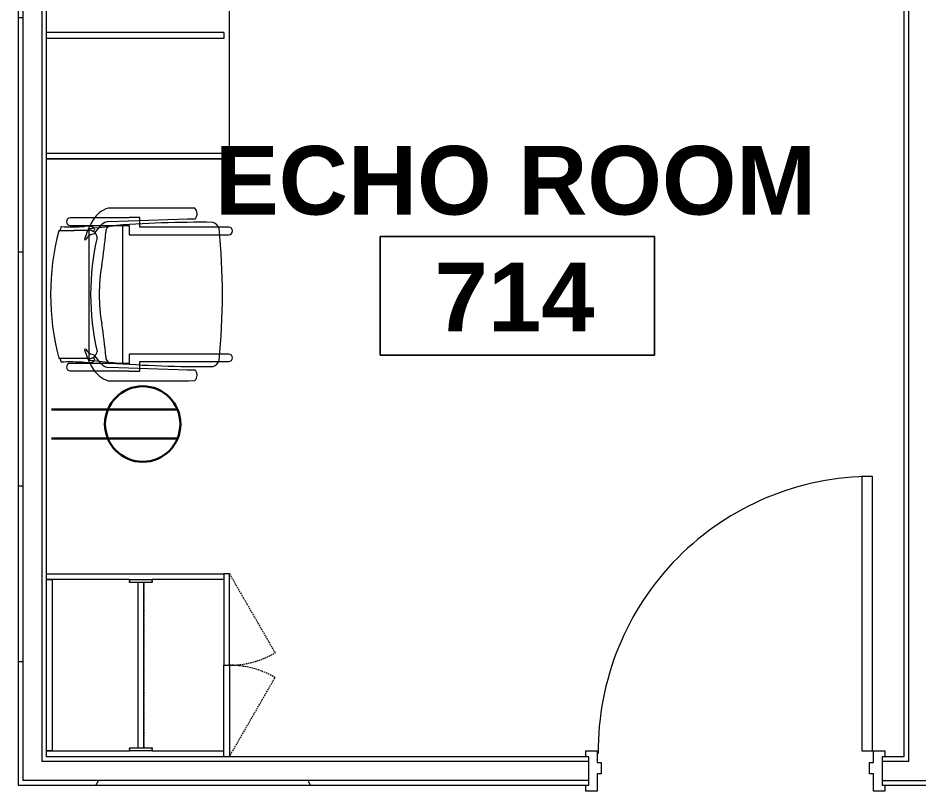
# Model space of a CAD drawing. Header units: inches. Extents: x 1076 to 2563, y 349 to 2134.
# Drawn here: x 1966.7 to 2084.9, y 1465.3 to 1566.7 of the extents above; entities that cross this region are included whole.
import ezdxf

# ---------------------------------------------------------------- set-up
doc = ezdxf.new("R2010")
doc.units = ezdxf.units.IN
doc.header["$MEASUREMENT"] = 0
doc.linetypes.add('Dash', pattern=[0.25, 0.125, -0.125])
doc.linetypes.add('Hidden', pattern=[0.28125, 0.1875, -0.09375])
for name, color, linetype, lineweight in [('A-ANNO-NOTE', 131, 'Continuous', 30), ('A-AREA-IDEN', 2, 'Continuous', 9), ('A-DOOR', 31, 'Continuous', 13), ('A-WALL', 113, 'Continuous', 13), ('A-WALL-PATT', 111, 'Continuous', 13), ('I-FURN', 30, 'Continuous', 9), ('I-WALL', 2, 'Continuous', 13), ('Q-CASE', 31, 'Continuous', 13), ('Q-CASE-HDLN', 31, 'Dash', 9)]:
    doc.layers.add(name, color=color, linetype=linetype, lineweight=lineweight)
doc.styles.add('Swis721 Lt BT_B', font='', dxfattribs={"height": 9})
doc.styles.get('Swis721 Lt BT_B').set_extended_font_data('Swis721 Lt BT', bold=True)
pattern_1 = [(0, (0, 0), (30.72, 7.68), [1.267, -21.773, 1.267, -21.773, -122.88]), (0, (0, 0), (30.72, 7.68), [-46.08, 1.267, -44.813, 1.267, -21.773, -53.76]), (0, (0, 0), (30.72, 7.68), [-115.2, 1.267, -14.093, 1.267, -37.133]), (120, (11.52, 3.84), (-22.011075, 22.7643), [1.267, -21.773, 1.267, -21.773, -122.88]), (120, (11.52, 3.84), (-22.011075, 22.7643), [-46.08, 1.267, -44.813, 1.267, -21.773, -53.76]), (120, (11.52, 3.84), (-22.011075, 22.7643), [-115.2, 1.267, -14.093, 1.267, -37.133]), (240, (15.36, 19.2), (-8.708925, -30.4443), [1.267, -21.773, 1.267, -21.773, -122.88]), (240, (15.36, 19.2), (-8.708925, -30.4443), [-46.08, 1.267, -44.813, 1.267, -21.773, -53.76]), (240, (15.36, 19.2), (-8.708925, -30.4443), [-115.2, 1.267, -14.093, 1.267, -37.133])]

# ---------------------------------------------------------------- blocks, each defined once
blk = doc.blocks.new('Door - Single - Solid Door-7669230-Level XX  POWER _ SIGNAL')
at = {"layer": 'A-DOOR', "lineweight": 9}
for p, q in [((-15.63, 2.54), (-14.13, 2.54)), ((-15.63, 1.79), (-15.63, 2.54)), ((-14.13, 2.54), (-14.13, 0.29)), ((22.12, 2.54), (23.62, 2.54)), ((22.12, 0.29), (22.12, 2.54)), ((23.62, 2.54), (23.62, 1.79)), ((-14.13, 0.29), (-13.63, 0.29)), ((-13.63, 0.29), (-13.63, -1.21)), ((21.62, 0.29), (22.12, 0.29)), ((21.62, -1.21), (21.62, 0.29)), ((-15.63, -2.71), (-15.63, -1.96)), ((-14.13, -1.21), (-14.13, -2.71)), ((-13.63, -1.21), (-14.13, -1.21)), ((22.12, -1.21), (21.62, -1.21)), ((22.12, -2.71), (22.12, -1.21)), ((23.62, -1.96), (23.62, -2.71)), ((-14.13, -2.71), (-15.63, -2.71)), ((23.62, -2.71), (22.12, -2.71))]:
    blk.add_line(p, q, dxfattribs=at)
at = {"layer": 'A-DOOR'}
for p, q in [((-12.63, -2.71), (-14.01, -2.71)), ((-14.01, -2.71), (-14.01, -38.71)), ((-12.63, -38.71), (-12.63, -2.71)), ((-14.01, -38.71), (-12.63, -38.71))]:
    blk.add_line(p, q, dxfattribs=at)
at = {"layer": 'A-DOOR', "lineweight": 9}
blk.add_arc((-14.01, -2.71), 36, 270, 0.5, dxfattribs=at)
blk = doc.blocks.new('C-Counter Top1 - ADJ HEIGHT 2-7442552-Level XX  POWER _ SIGNAL')
at = {"layer": 'Q-CASE', "lineweight": 9}
for p, q in [((-47.26, 0), (-47.26, -24)), ((15.97, -24), (15.97, -13.88)), ((-47.26, -24), (15.97, -24))]:
    blk.add_line(p, q, dxfattribs=at)
blk = doc.blocks.new('F-Haworth_Chair_X99-Seminar - X99 Seminar Chair with Glides-V32-Level XX  POWER _ SIGNAL')
at = {"layer": 'I-FURN'}
for p, q in [((-8.34, 11.52), (-8.42, 7.57)), ((-8.42, 7.57), (-8.34, 11.37)), ((8.42, 7.57), (8.34, 11.52)), ((8.34, 11.37), (8.42, 7.57)), ((-10.04, 10.02), (-10.04, 6.81)), ((-9.04, 7.4), (-9.04, 10.02)), ((9.04, 10.02), (9.04, 7.4)), ((10.04, 6.81), (10.04, 10.02)), ((-9.04, 5.99), (-9.04, 7.4)), ((-8.62, 7.42), (-8.68, 6.87)), ((-8.6, 7.6), (-8.62, 7.43)), ((-8.49, 7.6), (-8.56, 7.6)), ((-7.65, 7.6), (-8.4, 7.6)), ((7.65, 7.6), (-7.65, 7.6)), ((-7.18, 7.99), (-7.21, 8.13)), ((7.21, 8.13), (7.18, 7.99)), ((8.4, 7.6), (7.65, 7.6)), ((8.56, 7.6), (8.49, 7.6)), ((8.62, 7.43), (8.6, 7.6)), ((8.68, 6.87), (8.62, 7.42)), ((9.04, 7.4), (9.04, 5.99)), ((-10.04, 6.81), (-10.04, 5)), ((-9.13, 5.92), (-8.07, 6.77)), ((-9.04, 3.62), (-9.04, 5.99)), ((-8.75, 6.22), (-8.88, 4.99)), ((-8.68, 6.87), (-8.75, 6.22)), ((-8.61, 6.81), (-8.23, 6.95)), ((-8.03, 6.81), (-7.95, 6.87)), ((7.95, 6.87), (8.02, 6.81)), ((8.07, 6.77), (9.13, 5.92)), ((8.23, 6.95), (8.61, 6.81)), ((8.75, 6.22), (8.68, 6.87)), ((8.88, 4.99), (8.75, 6.22)), ((9.04, 5.99), (9.04, 3.62)), ((10.04, 5), (10.04, 6.81)), ((-11.32, 5.06), (-11.32, -5.48)), ((-10.04, 4.99), (-10.04, 2.27)), ((-9.92, -5.36), (-9.57, 4.97)), ((-8.9, 4.8), (-9.07, 3.2)), ((-8.88, 4.99), (-8.89, 4.91)), ((8.89, 4.91), (8.88, 4.99)), ((9.07, 3.2), (8.9, 4.8)), ((9.57, 4.97), (9.92, -5.36)), ((10.04, 2.27), (10.04, 4.99)), ((11.32, -5.48), (11.32, 5.06)), ((-9.04, 3.43), (-9.04, 3.62)), ((9.04, 3.62), (9.04, 3.43)), ((-9.07, 3.2), (-9.07, 3.12)), ((-9.07, 3.12), (9.07, 3.12)), ((-9.04, 3.12), (-9.04, 3.43)), ((-9.04, 2.27), (-9.04, 3.12)), ((9.04, 3.43), (9.04, 3.12)), ((9.04, 3.12), (9.04, 2.27)), ((9.07, 3.12), (9.07, 3.2)), ((-10.04, 2.27), (-10.07, 2.27)), ((-10.07, 2.27), (-10.07, 0.89)), ((-7.83, 2.27), (-9.04, 2.27)), ((-7.83, -9.57), (-7.83, 2.27)), ((9.04, 2.27), (7.83, 2.27)), ((7.83, 2.27), (7.83, -9.57)), ((10.07, 2.27), (10.04, 2.27)), ((10.07, 0.89), (10.07, 2.27)), ((-10.07, 0.89), (-9.71, 0.89)), ((-9.71, 0.89), (-9.2, 0.89)), ((-9.2, 0.89), (-8.82, 0.89)), ((-8.82, 0.89), (-8.82, -9.44)), ((8.82, 0.89), (9.2, 0.89)), ((8.82, -9.44), (8.82, 0.89)), ((9.2, 0.89), (9.71, 0.89)), ((9.71, 0.89), (10.07, 0.89)), ((-11.32, -5.48), (-11.3, -6.32)), ((-9.92, -6.36), (-9.92, -5.36)), ((9.92, -5.36), (9.92, -6.36)), ((11.3, -6.32), (11.32, -5.48)), ((-8.82, -9.44), (-8.82, -10.78)), ((8.82, -10.78), (8.82, -9.44)), ((-7.83, -10.78), (-7.83, -9.57)), ((7.83, -9.57), (7.83, -10.78))]:
    blk.add_line(p, q, dxfattribs=at)
for centre, radius, start, end in [((0, -20.29), 32.89, 75.3075, 104.696), ((-36.06, 10.03), 27.2, 355.9857, 2.5118), ((0, -20.73), 33.17, 104.5766, 105.5522), ((0, -20.73), 33.17, 74.4478, 75.4234), ((36.06, 10.03), 27.2, 177.4882, 184.0143), ((-9.54, 10.02), 0.498, 360, 180), ((9.54, 10.02), 0.498, 360, 180), ((-4.71, -1.15), 9.61, 116.0036, 121.9522), ((-5.2, 7.86), 3.74, 175.9857, 189.9064), ((-4.71, -1.15), 9.61, 113.5094, 116.0036), ((-8.28, 7.33), 0.613, 189.9064, 237.4573), ((-4.71, -1.15), 9.61, 112.927, 113.3607), ((-4.71, -1.15), 9.61, 105.0666, 112.7369), ((-7.37, 7.55), 1.05, 178.8214, 214.7998), ((-7.37, 7.55), 1.05, 178.8214, 264.0446), ((-6.55, 6.76), 1.38, 147.5752, 174.9122), ((-6.55, 6.76), 1.38, 117.0503, 145.9813), ((0, -26.49), 33.83, 77.2285, 102.7715), ((6.55, 6.76), 1.38, 34.0187, 62.9497), ((4.71, -1.15), 9.61, 67.2631, 74.9334), ((7.37, 7.55), 1.05, 275.9554, 1.1786), ((6.55, 6.76), 1.38, 5.0878, 32.4248), ((7.37, 7.55), 1.05, 325.2002, 1.1786), ((4.71, -1.15), 9.61, 66.6393, 67.073), ((4.71, -1.15), 9.61, 63.9964, 66.4906), ((8.28, 7.33), 0.613, 302.5427, 350.0936), ((5.2, 7.86), 3.74, 350.0936, 4.0143), ((4.71, -1.15), 9.61, 58.0478, 63.9964), ((-7.87, 3.92), 3.63, 121.9522, 161.8211), ((-8.18, 4.9), 1.39, 132.8922, 177.1987), ((0, -15.97), 22.19, 79.9767, 100.0233), ((8.18, 4.9), 1.39, 2.8013, 47.1078), ((7.87, 3.92), 3.63, 18.1789, 58.0478), ((144.06, -7.32), 153.52, 175.4787, 180.5251), ((-8.24, 4.59), 0.763, 84.2338, 165.7662), ((-11.32, 48.08), 42.84, 274.2301, 280.0233), ((11.32, 48.08), 42.84, 259.9767, 265.7699), ((8.24, 4.59), 0.763, 14.2338, 95.7662), ((-144.06, -7.32), 153.52, 359.4749, 4.5213), ((-10.58, -5.68), 0.956, 221.8901, 314.1099), ((10.58, -5.68), 0.956, 225.8901, 318.1099), ((-8.21, -8.28), 1.31, 200.0433, 249.9567), ((8.21, -8.28), 1.31, 290.0433, 339.9567), ((0, 75.01), 84.96, 264.1475, 275.8525), ((-8.32, -10.78), 0.495, 180, 360), ((8.32, -10.78), 0.495, 180, 360)]:
    blk.add_arc(centre, radius, start, end, dxfattribs=at)
blk = doc.blocks.new('CW Cupbd Combined - Robe 80_h x 24_d - 2 Doors - 1 rail - 1 shoe shelf-7651475-Level XX  POWER _ SIGNAL')
at = {"layer": 'Q-CASE', "linetype": 'Hidden', "lineweight": 9}
for p, q in [((2, 26.36), (12.39, 32.36)), ((26, 26.36), (15.6, 32.36))]:
    blk.add_line(p, q, dxfattribs=at)
at = {"layer": 'Q-CASE', "lineweight": 20}
for p, q in [((14, 26.36), (2, 26.36)), ((2, 26.36), (2, 25.61)), ((14, 25.61), (14, 26.36)), ((14, 25.61), (14, 26.36)), ((14, 26.36), (26, 26.36)), ((26, 26.36), (26, 25.61)), ((2, 25.61), (14, 25.61)), ((2, 2.36), (2, 25.61)), ((2.75, 25.61), (2.75, 16.21)), ((26, 25.61), (14, 25.61)), ((25.25, 16.21), (25.25, 25.61)), ((26, 25.61), (26, 2.36)), ((2.75, 13.26), (2.75, 2.36)), ((25.25, 2.36), (25.25, 13.26)), ((2.75, 3.11), (25.25, 3.11)), ((2.75, 2.36), (2.75, 3.11)), ((25.25, 3.11), (25.25, 2.36)), ((2.75, 2.36), (2, 2.36)), ((25.25, 2.36), (2.75, 2.36)), ((26, 2.36), (25.25, 2.36))]:
    blk.add_line(p, q, dxfattribs=at)
at = {"layer": 'Q-CASE', "lineweight": 9}
for p, q in [((3.14, 16.21), (2.75, 16.21)), ((2.75, 13.26), (2.75, 16.21)), ((3.14, 16.21), (3.14, 13.26)), ((25.25, 16.21), (24.85, 16.21)), ((24.85, 13.26), (24.85, 16.21)), ((25.25, 16.21), (25.25, 13.26)), ((24.85, 15.13), (3.14, 15.13)), ((3.14, 14.34), (24.85, 14.34)), ((2.75, 13.26), (3.14, 13.26)), ((24.85, 13.26), (25.25, 13.26))]:
    blk.add_line(p, q, dxfattribs=at)
at = {"layer": 'Q-CASE', "linetype": 'Hidden', "lineweight": 9}
for centre, start, end in [((2, 26.36), 359.5, 30), ((26, 26.36), 150, 180.5)]:
    blk.add_arc(centre, 12, start, end, dxfattribs=at)
at = {"layer": 'Q-CASE-HDLN'}
for p, q in [((2.75, 16.21), (3.14, 16.21)), ((3.14, 16.21), (3.14, 13.26)), ((24.85, 13.26), (24.85, 16.21)), ((24.85, 16.21), (25.25, 16.21)), ((3.14, 15.13), (24.85, 15.13)), ((3.14, 14.34), (24.85, 14.34)), ((3.14, 13.26), (2.75, 13.26)), ((25.25, 13.26), (24.85, 13.26))]:
    blk.add_line(p, q, dxfattribs=at)
blk = doc.blocks.new('CW Drawers - UB 34_5_h x 24_d - 4 Drawers Top Specified-V75-Level XX  POWER _ SIGNAL')
at = {"layer": 'Q-CASE', "lineweight": 9}
for p, q in [((2.78, -25.61), (2.78, -2.36)), ((3.53, -2.36), (3.53, -25.61)), ((18.57, -25.61), (18.57, -2.36)), ((19.32, -25.61), (19.32, -2.36)), ((3.53, -25.61), (2.78, -25.61)), ((19.32, -25.61), (18.57, -25.61))]:
    blk.add_line(p, q, dxfattribs=at)
blk = doc.blocks.new('Room Tag - Room Name and Number-3379422-Level XX  POWER _ SIGNAL')
at = {"layer": 'A-AREA-IDEN'}
for p, q in [((-0.1881, -0.1636), (-0.1881, -0.0018)), ((-0.1881, -0.0018), (0.1869, -0.0018)), ((0.1869, -0.0018), (-0.1881, -0.0018)), ((-0.1881, -0.0018), (-0.1881, -0.1636)), ((0.1869, -0.0018), (0.1869, -0.1636)), ((0.1869, -0.1636), (0.1869, -0.0018)), ((0.1869, -0.1636), (-0.1881, -0.1636)), ((-0.1881, -0.1636), (0.1869, -0.1636))]:
    blk.add_line(p, q, dxfattribs=at)

msp = doc.modelspace()

# ---------------------------------------------------------------- hatches: boundary and pattern name
at = {"layer": 'A-WALL-PATT', "lineweight": 9}
h = msp.add_hatch(dxfattribs=at)
h.set_pattern_fill('FP_1', color=256, style=0, pattern_type=2)
h.set_pattern_definition(pattern_1)
h.paths.add_polyline_path([(1966.75, 1466.67), (1967.37, 1466.67), (1967.37, 1667.79), (1966.75, 1667.79), (1966.75, 1466.67)], flags=0)
h = msp.add_hatch(dxfattribs=at)
h.set_pattern_fill('FP_1', color=256, style=0, pattern_type=2)
h.set_pattern_definition(pattern_1)
h.paths.add_polyline_path([(1969.87, 1469.79), (1970.5, 1469.79), (1970.5, 1612.17), (1969.87, 1612.15), (1969.87, 1484.65)], flags=0)
h.paths.add_polyline_path([(1969.87, 1614.67), (1970.5, 1614.67), (1970.5, 1667.79), (1969.87, 1667.79), (1969.87, 1615.29)], flags=0)
h = msp.add_hatch(dxfattribs=at)
h.set_pattern_fill('FP_1', color=256, style=0, pattern_type=2)
h.set_pattern_definition(pattern_1)
h.paths.add_polyline_path([(2083.02, 1466.04), (2083.64, 1466.04), (2083.64, 1466.67), (2083.02, 1466.67)], flags=0)
h.paths.add_polyline_path([(2083.64, 1469.17), (2083.64, 1611.54), (2083.02, 1611.54), (2083.02, 1469.17)], flags=0)
h = msp.add_hatch(dxfattribs=at)
h.set_pattern_fill('FP_1', color=256, style=0, pattern_type=2)
h.set_pattern_definition(pattern_1)
h.paths.add_polyline_path([(1969.5, 1466.04), (2041.64, 1466.04), (2041.64, 1466.67), (1966.75, 1466.67), (1966.75, 1466.04), (1967.37, 1466.04)], flags=0)
h.paths.add_polyline_path([(2083.02, 1466.04), (2083.02, 1466.67), (2080.14, 1466.67), (2080.14, 1466.04)], flags=0)
h = msp.add_hatch(dxfattribs=at)
h.set_pattern_fill('FP_1', color=256, style=0, pattern_type=2)
h.set_pattern_definition(pattern_1)
h.paths.add_polyline_path([(2217.2, 1466.04), (2217.2, 1466.67), (2129.14, 1466.67), (2129.14, 1466.04), (2203.44, 1466.04)], flags=0)
h.paths.add_polyline_path([(2083.64, 1466.04), (2090.64, 1466.04), (2090.64, 1466.67), (2083.64, 1466.67)], flags=0)

# ---------------------------------------------------------------- linework, layer by layer
at = {"layer": 'A-ANNO-NOTE'}
for p, q in [((1971.15, 1515.34), (1987.68, 1515.34)), ((1971.15, 1515.34), (1987.68, 1515.34)), ((1971.15, 1511.51), (1987.68, 1511.51))]:
    msp.add_line(p, q, dxfattribs=at)
msp.add_circle((1983.11, 1513.42), 4.95, dxfattribs=at)
at = {"layer": 'A-WALL'}
for p, q in [((1967.37, 1667.79), (1967.37, 1466.67)), ((1969.87, 1612.17), (1969.87, 1469.17)), ((2083.64, 1469.17), (2083.64, 1612.17)), ((2041.64, 1469.17), (1969.87, 1469.17)), ((2083.64, 1469.17), (2080.14, 1469.17)), ((2041.64, 1466.67), (1967.37, 1466.67)), ((2080.14, 1466.67), (2090.64, 1466.67))]:
    msp.add_line(p, q, dxfattribs=at)
at = {"layer": 'I-WALL'}
for p, q in [((1966.75, 1669.79), (1966.75, 1466.04)), ((2083.02, 1611.54), (2083.02, 1469.79)), ((1970.5, 1469.79), (1970.5, 1580.05)), ((1993.75, 1469.79), (1970.5, 1469.79)), ((2041.64, 1469.79), (1994.5, 1469.79)), ((2041.64, 1466.04), (2041.64, 1469.79)), ((2083.02, 1469.79), (2080.14, 1469.79)), ((2080.14, 1469.79), (2080.14, 1466.04)), ((1966.75, 1466.04), (2041.64, 1466.04)), ((2080.14, 1466.04), (2090.64, 1466.04))]:
    msp.add_line(p, q, dxfattribs=at)

# ---------------------------------------------------------------- block references
at = {"layer": 'A-AREA-IDEN', "xscale": 95.99999999999994, "yscale": 95.99999999999994, "zscale": 95.99999999999994}
msp.add_blockref('Room Tag - Room Name and Number-3379422-Level XX  POWER _ SIGNAL', (2032.33, 1538.17), dxfattribs=at)
at = {"layer": 'A-DOOR', "rotation": 180}
msp.add_blockref('Door - Single - Solid Door-7669230-Level XX  POWER _ SIGNAL', (2064.88, 1467.83), dxfattribs=at)
at = {"layer": 'I-FURN', "rotation": 90.00000000000064}
msp.add_blockref('F-Haworth_Chair_X99-Seminar - X99 Seminar Chair with Glides-V32-Level XX  POWER _ SIGNAL', (1983.62, 1530.42), dxfattribs=at)
at = {"layer": 'Q-CASE', "lineweight": 9}
for name, p, rotation in [('C-Counter Top1 - ADJ HEIGHT 2-7442552-Level XX  POWER _ SIGNAL', (1970.5, 1595.48), 90.00000000000011), ('CW Drawers - UB 34_5_h x 24_d - 4 Drawers Top Specified-V75-Level XX  POWER _ SIGNAL', (1968.13, 1545.43), 90.0000000000002), ('CW Cupbd Combined - Robe 80_h x 24_d - 2 Doors - 1 rail - 1 shoe shelf-7651475-Level XX  POWER _ SIGNAL', (1968.13, 1495.79), 269.9999999999994)]:
    msp.add_blockref(name, p, dxfattribs=dict(at, rotation=rotation))

# ---------------------------------------------------------------- texts
at = {"layer": 'A-AREA-IDEN', "char_height": 9, "attachment_point": 1, "style": 'Swis721 Lt BT_B'}
for s, insert, width in [('ECHO ROOM', (1992.58, 1549.89), 96.051), ('714', (2021.43, 1534.57), 25.452)]:
    msp.add_mtext(s, dxfattribs=dict(at, insert=insert, width=width))

doc.saveas('drawing.dxf')
